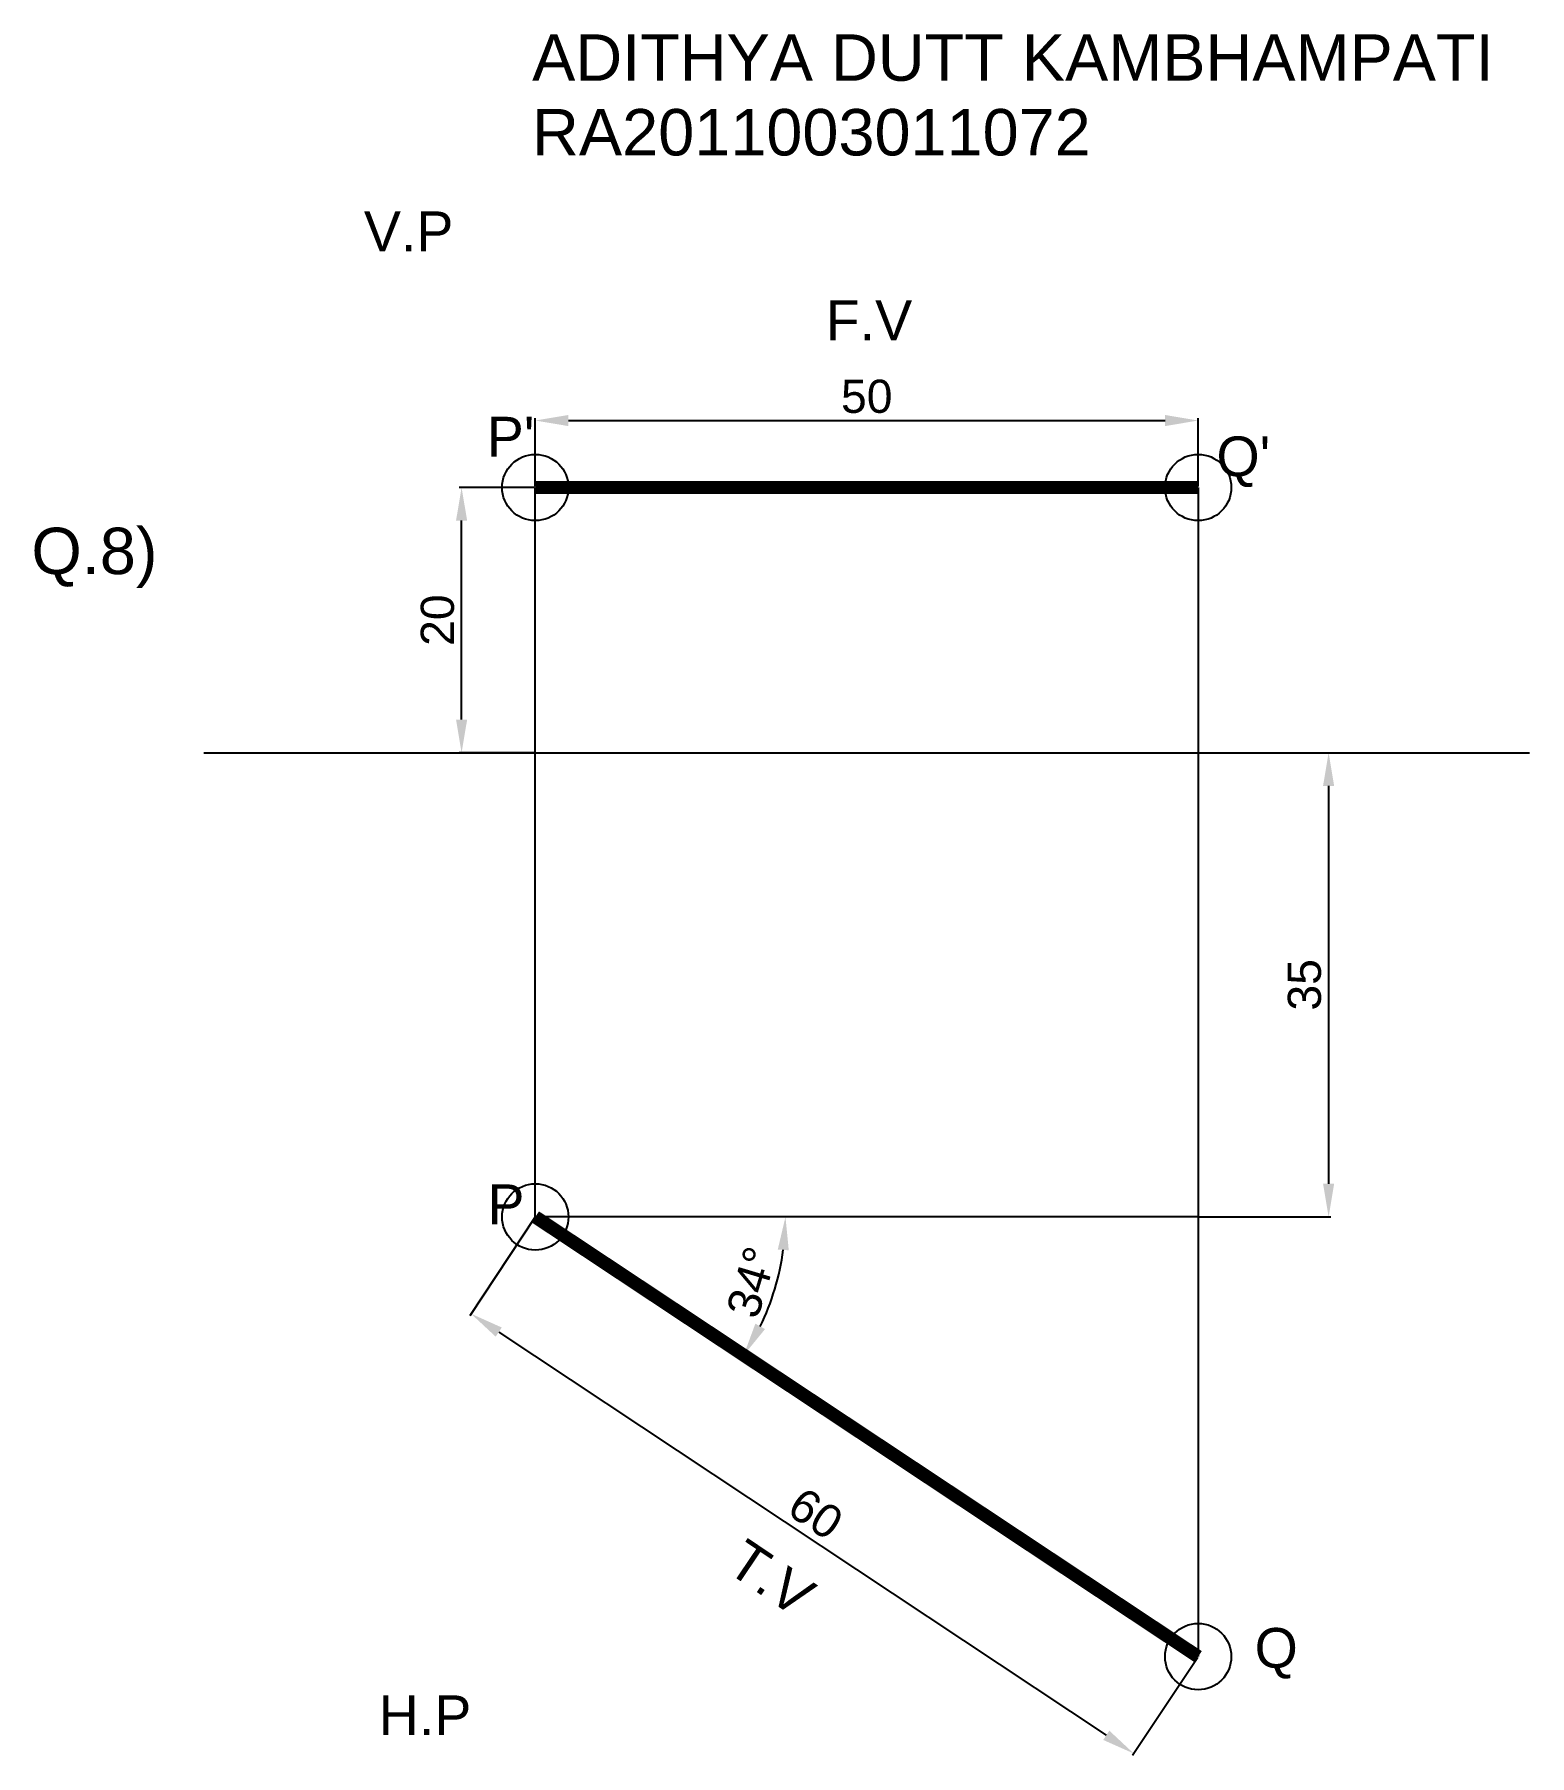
# Model space of a CAD drawing. Header units: millimetres. Extents: x 112 to 225, y 49 to 179.
import ezdxf

# ---------------------------------------------------------------- set-up
doc = ezdxf.new("R2010")
doc.units = ezdxf.units.MM
doc.header["$MEASUREMENT"] = 0
doc.header["$PDMODE"] = 33
doc.header["$PDSIZE"] = 5
doc.styles.get("Standard").update_dxf_attribs({"font": 'arial.ttf'})
doc.dimstyles.new('', dxfattribs={"dimtxt": 2.5, "dimasz": 2.5, "dimexe": 0.18, "dimexo": 0.0625, "dimgap": 0.53, "dimtad": 1, "dimdec": 0, "dimdsep": 46, "dimtxsty": 'Standard', "dimcen": 2.5, "dimadec": 0, "dimazin": 0, "dimtfac": 1, "dimtdec": 0, "dimtmove": 0, "dimatfit": 3, "dimfxl": 1, "dimtolj": 1, "dimtzin": 0, "dimarcsym": 0})

# ---------------------------------------------------------------- blocks, each defined once
blk = doc.blocks.new('*D1')
at = {"color": 0, "linetype": 'ByBlock', "lineweight": -2, "transparency": 16777216}
for p, q in [((149.99, 144.44), (149.99, 149.6)), ((152.49, 149.42), (197.49, 149.42)), ((199.99, 144.44), (199.99, 149.6))]:
    blk.add_line(p, q, dxfattribs=at)
at = {"color": 0, "transparency": 16777216}
for points in [[(152.49, 149.84), (152.49, 149), (149.99, 149.42)], [(197.49, 149.84), (197.49, 149), (199.99, 149.42)]]:
    blk.add_solid(points, dxfattribs=at)
at = {"layer": 'Defpoints', "color": 0, "transparency": 16777216}
for p in [(199.99, 149.42), (149.99, 144.37), (199.99, 144.37)]:
    blk.add_point(p, dxfattribs=at)
at = {"color": 0, "transparency": 16777216, "insert": (174.99, 151.23), "char_height": 2.5, "attachment_point": 5}
blk.add_mtext('\\A1;50', dxfattribs=at)
blk = doc.blocks.new('*D2')
at = {"color": 0, "linetype": 'ByBlock', "lineweight": -2, "transparency": 16777216}
for p, q in [((149.93, 144.37), (144.25, 144.37)), ((144.43, 126.87), (144.43, 141.87)), ((149.93, 124.37), (144.25, 124.37))]:
    blk.add_line(p, q, dxfattribs=at)
at = {"color": 0, "transparency": 16777216}
for points in [[(144.01, 141.87), (144.85, 141.87), (144.43, 144.37)], [(144.01, 126.87), (144.85, 126.87), (144.43, 124.37)]]:
    blk.add_solid(points, dxfattribs=at)
at = {"layer": 'Defpoints', "color": 0, "transparency": 16777216}
for p in [(144.43, 144.37), (149.99, 144.37), (149.99, 124.37)]:
    blk.add_point(p, dxfattribs=at)
at = {"color": 0, "transparency": 16777216, "insert": (142.62, 134.37), "char_height": 2.5, "attachment_point": 5, "rotation": 90}
blk.add_mtext('\\A1;20', dxfattribs=at)
blk = doc.blocks.new('*D3')
at = {"color": 0, "linetype": 'ByBlock', "lineweight": -2, "transparency": 16777216}
for p, q in [((200.05, 124.37), (210.01, 124.37)), ((209.83, 121.87), (209.83, 91.87)), ((200.05, 89.37), (210.01, 89.37))]:
    blk.add_line(p, q, dxfattribs=at)
at = {"color": 0, "transparency": 16777216}
for points in [[(209.41, 121.87), (210.25, 121.87), (209.83, 124.37)], [(209.41, 91.87), (210.25, 91.87), (209.83, 89.37)]]:
    blk.add_solid(points, dxfattribs=at)
at = {"layer": 'Defpoints', "color": 0, "transparency": 16777216}
for p in [(199.99, 124.37), (199.99, 89.37), (209.83, 89.37)]:
    blk.add_point(p, dxfattribs=at)
at = {"color": 0, "transparency": 16777216, "insert": (208.02, 106.87), "char_height": 2.5, "attachment_point": 5, "rotation": 90}
blk.add_mtext('\\A1;35', dxfattribs=at)
blk = doc.blocks.new('*D4')
at = {"color": 0, "linetype": 'ByBlock', "lineweight": -2, "transparency": 16777216}
for p, q in [((149.96, 89.32), (145.04, 81.92)), ((147.23, 80.68), (193.06, 50.28)), ((199.96, 56.15), (195.04, 48.75))]:
    blk.add_line(p, q, dxfattribs=at)
at = {"color": 0, "transparency": 16777216}
for points in [[(147.46, 81.03), (147, 80.34), (145.14, 82.07)], [(193.29, 50.63), (192.83, 49.93), (195.14, 48.9)]]:
    blk.add_solid(points, dxfattribs=at)
at = {"layer": 'Defpoints', "color": 0, "transparency": 16777216}
for p in [(149.99, 89.37), (199.99, 56.21), (195.14, 48.9)]:
    blk.add_point(p, dxfattribs=at)
at = {"color": 0, "transparency": 16777216, "insert": (171.14, 66.99), "char_height": 2.5, "attachment_point": 5, "rotation": 326.4427}
blk.add_mtext('\\A1;60', dxfattribs=at)
blk = doc.blocks.new('*D5')
at = {"color": 0, "linetype": 'ByBlock', "lineweight": -2, "transparency": 16777216}
blk.add_arc((149.99, 89.37), 18.87, 334.0402, 352.4025, dxfattribs=at)
at = {"color": 0, "transparency": 16777216}
for points in [[(168.28, 86.91), (169.11, 86.85), (168.86, 89.37)], [(167.32, 80.91), (166.59, 81.32), (165.71, 78.94)]]:
    blk.add_solid(points, dxfattribs=at)
at = {"layer": 'Defpoints', "color": 0, "transparency": 16777216}
for p in [(149.99, 89.37), (149.99, 89.37), (199.99, 89.37), (167.44, 82.19), (199.99, 56.21)]:
    blk.add_point(p, dxfattribs=at)
at = {"color": 0, "transparency": 16777216, "insert": (166.32, 84.45), "char_height": 2.5, "attachment_point": 5, "rotation": 73.2213}
blk.add_mtext('\\A1;34°', dxfattribs=at)

msp = doc.modelspace()

# ---------------------------------------------------------------- linework, layer by layer
for p, q in [((149.99, 124.37), (149.99, 144.37)), ((199.99, 144.37), (199.99, 124.37)), ((124.99, 124.37), (224.99, 124.37)), ((124.99, 124.37), (149.99, 124.37)), ((149.99, 89.37), (149.99, 124.37)), ((199.99, 124.37), (199.99, 89.37)), ((199.99, 89.37), (149.99, 89.37)), ((199.99, 89.37), (199.99, 56.21))]:
    msp.add_line(p, q)
at = {"color": 1, "const_width": 1}
msp.add_lwpolyline([(149.99, 144.37), (199.99, 144.37)], dxfattribs=at)
at = {"const_width": 1}
msp.add_lwpolyline([(149.99, 89.37), (199.99, 56.21)], dxfattribs=at)
for p in [(149.99, 144.37), (199.99, 144.37), (149.99, 89.37), (199.99, 56.21)]:
    msp.add_point(p)

# ---------------------------------------------------------------- texts
for s, height, p in [('ADITHYA DUTT KAMBHAMPATI', 3.5, (149.75, 175.04)), ('RA2011003011072', 3.5, (149.75, 169.41)), ('V.P', 3, (137.06, 162.19)), ('F.V', 3, (171.9, 155.48)), ("P'", 3, (146.33, 146.7)), ("Q'", 3, (201.37, 145.22)), ('Q.8)', 3.5, (111.98, 137.84)), ('P', 3, (146.38, 88.82)), ('Q', 3, (204.25, 55.37)), ('H.P', 3, (138.18, 50.29))]:
    msp.add_text(s, height=height).set_placement(p)
msp.add_text('T.V', height=3, rotation=326).set_placement((164.26, 62.72))

# ---------------------------------------------------------------- dimensions: what is measured, and where the dimension line sits
dim = msp.add_linear_dim(base=(199.99, 149.42), p1=(149.99, 144.37), p2=(199.99, 144.37), dimstyle='')
dim.commit()
dim.dimension.update_dxf_attribs({"geometry": '*D1', "text_midpoint": (174.99, 151.23)})
for base, p1, p2, picture, middle in [((144.43, 144.37), (149.99, 124.37), (149.99, 144.37), '*D2', (142.62, 134.37)), ((209.83, 89.37), (199.99, 124.37), (199.99, 89.37), '*D3', (208.02, 106.87))]:
    dim = msp.add_linear_dim(base=base, p1=p1, p2=p2, angle=90, dimstyle='')
    dim.commit()
    dim.dimension.update_dxf_attribs({"geometry": picture, "text_midpoint": middle})
dim = msp.add_aligned_dim(p1=(149.99, 89.37), p2=(199.99, 56.21), distance=-8.77, dimstyle='')
dim.commit()
dim.dimension.update_dxf_attribs({"geometry": '*D4', "text_midpoint": (171.14, 66.99)})
dim = msp.add_angular_dim_2l(base=(167.44, 82.19), line1=((149.99, 89.37), (199.99, 56.21)), line2=((199.99, 89.37), (149.99, 89.37)), dimstyle='')
dim.commit()
dim.dimension.update_dxf_attribs({"geometry": '*D5', "text_midpoint": (166.32, 84.45)})

doc.saveas('drawing.dxf')
